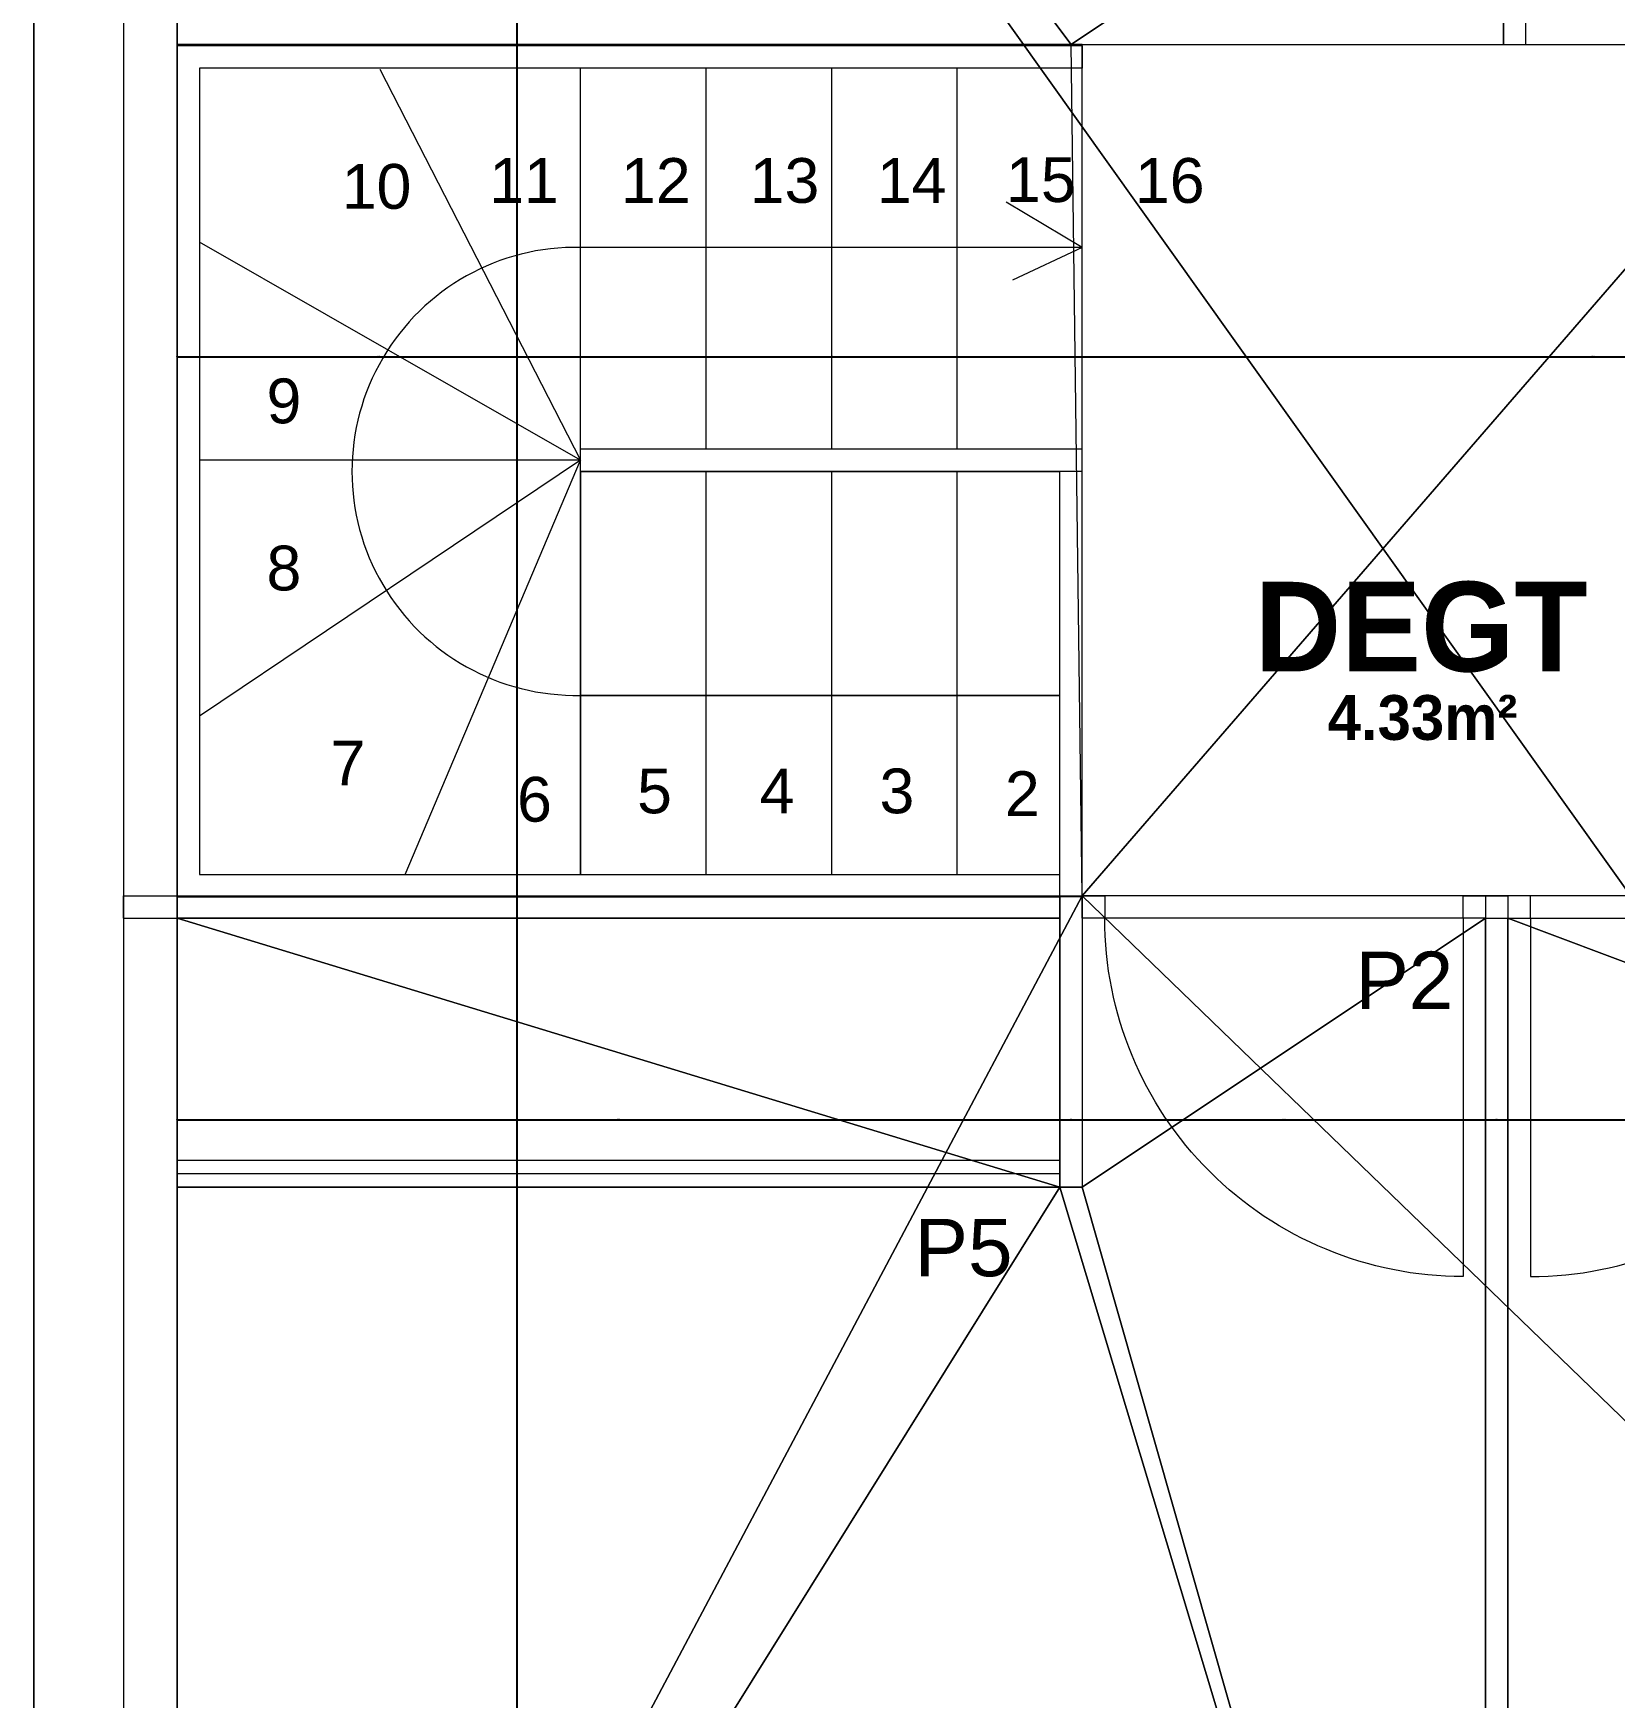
# Model space of a CAD drawing. Header units: metres. Extents: x -12536 to 12621, y -17191 to 9596.
# Drawn here: x -7889.1 to -7536.2, y -3125.3 to -2753.8 of the extents above; entities that cross this region are included whole.
import ezdxf
from ezdxf.enums import TextEntityAlignment as Align
from ezdxf.lldxf.tags import DXFTag

# ---------------------------------------------------------------- set-up
doc = ezdxf.new("R2010")
doc.units = ezdxf.units.M
doc.header["$MEASUREMENT"] = 0
doc.header["$PDMODE"] = 2
doc.header["$PDSIZE"] = 0.25
doc.layers.add('Calque commun', color=7, linetype='Continuous')
doc.layers.add('Textes', color=7, linetype='Continuous')
doc.styles.add('Arial', font='arial.ttf', dxfattribs={"height": 0.128})
doc.styles.add('Arial3', font='arial.ttf', dxfattribs={"height": 0.1})
doc.styles.add('Century Gothic', font='GOTHICB.TTF', dxfattribs={"height": 0.4})
doc.styles.add('Century Gothic2', font='GOTHICB.TTF', dxfattribs={"height": 0.313})
doc.styles.add('Century Gothic6', font='GOTHIC.TTF', dxfattribs={"height": 0.18})
tags = doc.linetypes.add('HIDDENX2', pattern=[0.75, 0.5, -0.25]).pattern_tags.tags
tags[6:7] = [DXFTag(74, 4), DXFTag(75, 0), DXFTag(340, '0'), DXFTag(46, 1.0), DXFTag(50, 0.0), DXFTag(44, 0.0), DXFTag(45, 0.0)]
tags[4:5] = [DXFTag(74, 4), DXFTag(75, 0), DXFTag(340, '0'), DXFTag(46, 1.0), DXFTag(50, 0.0), DXFTag(44, 0.0), DXFTag(45, 0.0)]
doc.dimstyles.new('DIM7', dxfattribs={"dimtxt": 0.18, "dimasz": 0.035, "dimexe": 0.05, "dimexo": 0, "dimgap": 0.05, "dimtad": 1, "dimzin": 1, "dimdsep": 46, "dimtxsty": 'Century Gothic6', "dimblk": 'ORIGIN', "dimcen": 0.09, "dimdle": 0.05, "dimadec": 0, "dimazin": 0, "dimtfac": 1, "dimtdec": 4, "dimtix": 1, "dimtofl": 0, "dimtmove": 0, "dimatfit": 3, "dimfxl": 0.05, "dimfxlon": 1, "dimfrac": 2, "dimtolj": 1, "dimtzin": 0, "dimarcsym": 2})

# ---------------------------------------------------------------- blocks, each defined once
blk = doc.blocks.new('Block35145')
at = {"layer": 'Calque commun', "color": 7, "linetype": 'Continuous', "lineweight": 20}
blk.add_line((14.234, -20.6106), (14.234, -29.6106), dxfattribs=at)
at = {"layer": 'Calque commun', "color": 7, "linetype": 'Continuous', "lineweight": 5}
for p, q in [((14.434, -20.8106), (14.434, -29.4107)), ((14.554, -20.9307), (14.554, -29.2906))]:
    blk.add_line(p, q, dxfattribs=at)
blk = doc.blocks.new('@PRES_1_$$_1-4')
at = {"layer": 'Calque commun', "color": 5, "linetype": 'Continuous', "lineweight": 5}
blk.add_line((0.05, 0.05), (0.05, 0.85), dxfattribs=at)
at = {"layer": 'Calque commun', "color": 5, "linetype": 'Continuous', "lineweight": 5, "flags": 128}
blk.add_lwpolyline([(0.05, 0.85, -0.414214), (0.85, 0.05)], format="xyb", dxfattribs=at)
at = {"layer": 'Calque commun', "color": 5, "linetype": 'Continuous', "lineweight": 5}
mesh = blk.add_polyface(dxfattribs=at)
corners = [(0, 0), (0, 0.05), (0.05, 0.05), (0.05, 0)]
mesh.append_faces([[corners[k] for k in face] for face in [(0, 1, 2, 3)]], dxfattribs={"color": 5})
mesh = blk.add_polyface(dxfattribs=at)
corners = [(0.85, 0), (0.85, 0.05), (0.9, 0.05), (0.9, 0)]
mesh.append_faces([[corners[k] for k in face] for face in [(0, 1, 2, 3)]], dxfattribs={"color": 5})
blk = doc.blocks.new('@PRES_1_$$_1-5')
at = {"layer": 'Calque commun', "color": 0, "linetype": 'Continuous', "lineweight": 5}
blk.add_line((0, 0), (0, 0.05), dxfattribs=at)
blk = doc.blocks.new('@PRES_1_$$_1-6')
at = {"layer": 'Calque commun', "color": 0, "linetype": 'Continuous', "lineweight": 5}
blk.add_line((0, 0), (0, 0.05), dxfattribs=at)
blk = doc.blocks.new('INTER_2D_COMB2')
at = {"layer": 'Calque commun', "color": 0, "linetype": 'ByBlock', "lineweight": -2}
blk.add_blockref('@PRES_1_$$_1-4', (0, 0), dxfattribs=at)
at = {"layer": 'Calque commun', "color": 15, "linetype": 'ByBlock', "lineweight": -2}
blk.add_blockref('@PRES_1_$$_1-5', (0, 0), dxfattribs=at)
at = {"layer": 'Calque commun', "color": 15, "linetype": 'ByBlock', "lineweight": -2, "extrusion": (0, 0, -1), "xscale": -1, "yscale": -1, "zscale": -1, "rotation": 180}
blk.add_blockref('@PRES_1_$$_1-6', (-0.9, 0), dxfattribs=at)
blk = doc.blocks.new('PLACED_COMB2')
at = {"layer": 'Calque commun', "color": 0, "linetype": 'ByBlock', "lineweight": -2}
blk.add_blockref('INTER_2D_COMB2', (0, 0), dxfattribs=at)
blk = doc.blocks.new('_ORIGIN')
at = {"color": 0, "linetype": 'ByBlock', "lineweight": -2}
blk.add_line((0, 0), (-1, 0), dxfattribs=at)
blk.add_circle((0, 0), 0.5, dxfattribs=at)
blk = doc.blocks.new('*D1505')
at = {"layer": 'Calque commun', "color": 0, "linetype": 'ByBlock', "lineweight": -2, "transparency": 16777216}
for p, q in [((-7781.13, -3011.35), (-7781.23, -3011.35)), ((-7781.18, -3011.35), (-7781.18, -3011.38)), ((-7781.18, -3327.31), (-7781.18, -3011.38)), ((-7781.13, -3327.34), (-7781.23, -3327.34))]:
    blk.add_line(p, q, dxfattribs=at)
at = {"layer": 'Calque commun', "color": 0, "linetype": 'Continuous', "lineweight": -2, "transparency": 16777216}
blk.add_line((-7781.18, -3011.31), (-7781.18, -3011.28), dxfattribs=at)
at = {"layer": 'Defpoints', "color": 0, "linetype": 'Continuous', "transparency": 16777216}
for p in [(-7781.18, -3011.35), (-7756.44, -3011.35), (-7756.44, -3327.34)]:
    blk.add_point(p, dxfattribs=at)
at = {"layer": 'Calque commun', "color": 0, "linetype": 'Continuous', "lineweight": -2, "transparency": 16777216, "xscale": 0.03500000014901161, "yscale": 0.03500000014901161, "zscale": 0.03500000014901161, "rotation": 270}
for p in [(-7781.18, -3011.35), (-7781.18, -3327.34)]:
    blk.add_blockref('_ORIGIN', p, dxfattribs=at)
at = {"layer": 'Calque commun', "color": 0, "linetype": 'Continuous', "lineweight": 5, "transparency": 16777216, "insert": (-7781.23, -3169.35), "char_height": 0.18, "attachment_point": 8, "rotation": 90, "line_spacing_factor": 0.773441, "style": 'Century Gothic6'}
blk.add_mtext('\\A1;316.00', dxfattribs=at)
blk = doc.blocks.new('*D1506')
at = {"layer": 'Calque commun', "color": 0, "linetype": 'ByBlock', "lineweight": -2, "transparency": 16777216}
for p, q in [((-7781.13, -2951.35), (-7781.23, -2951.35)), ((-7781.18, -2951.35), (-7781.18, -2951.38)), ((-7781.18, -3011.31), (-7781.18, -2951.38)), ((-7781.13, -3011.35), (-7781.23, -3011.35))]:
    blk.add_line(p, q, dxfattribs=at)
at = {"layer": 'Calque commun', "color": 0, "linetype": 'Continuous', "lineweight": -2, "transparency": 16777216}
blk.add_line((-7781.18, -2951.31), (-7781.18, -2951.28), dxfattribs=at)
at = {"layer": 'Defpoints', "color": 0, "linetype": 'Continuous', "transparency": 16777216}
for p in [(-7781.18, -2951.35), (-7756.44, -2951.35), (-7756.44, -3011.35)]:
    blk.add_point(p, dxfattribs=at)
at = {"layer": 'Calque commun', "color": 0, "linetype": 'Continuous', "lineweight": -2, "transparency": 16777216, "xscale": 0.03500000014901161, "yscale": 0.03500000014901161, "zscale": 0.03500000014901161, "rotation": 270}
for p in [(-7781.18, -2951.35), (-7781.18, -3011.35)]:
    blk.add_blockref('_ORIGIN', p, dxfattribs=at)
at = {"layer": 'Calque commun', "color": 0, "linetype": 'Continuous', "lineweight": 5, "transparency": 16777216, "insert": (-7781.23, -2981.35), "char_height": 0.18, "attachment_point": 8, "rotation": 90, "line_spacing_factor": 0.773441, "style": 'Century Gothic6'}
blk.add_mtext('\\A1;60.00', dxfattribs=at)
blk = doc.blocks.new('*D1507')
at = {"layer": 'Calque commun', "color": 0, "linetype": 'ByBlock', "lineweight": -2, "transparency": 16777216}
for p, q in [((-7781.13, -2946.35), (-7781.23, -2946.35)), ((-7781.18, -2946.35), (-7781.18, -2946.38)), ((-7781.18, -2951.31), (-7781.18, -2946.38)), ((-7781.13, -2951.35), (-7781.23, -2951.35))]:
    blk.add_line(p, q, dxfattribs=at)
at = {"layer": 'Calque commun', "color": 0, "linetype": 'Continuous', "lineweight": -2, "transparency": 16777216}
blk.add_line((-7781.18, -2946.31), (-7781.18, -2946.28), dxfattribs=at)
at = {"layer": 'Defpoints', "color": 0, "linetype": 'Continuous', "transparency": 16777216}
for p in [(-7781.18, -2946.35), (-7756.03, -2946.35), (-7756.44, -2951.35)]:
    blk.add_point(p, dxfattribs=at)
at = {"layer": 'Calque commun', "color": 0, "linetype": 'Continuous', "lineweight": -2, "transparency": 16777216, "xscale": 0.03500000014901161, "yscale": 0.03500000014901161, "zscale": 0.03500000014901161, "rotation": 270}
for p in [(-7781.18, -2946.35), (-7781.18, -2951.35)]:
    blk.add_blockref('_ORIGIN', p, dxfattribs=at)
at = {"layer": 'Calque commun', "color": 0, "linetype": 'Continuous', "lineweight": 5, "transparency": 16777216, "insert": (-7781.23, -2948.85), "char_height": 0.18, "attachment_point": 8, "rotation": 90, "line_spacing_factor": 0.773441, "style": 'Century Gothic6'}
blk.add_mtext('\\A1;5.00', dxfattribs=at)
blk = doc.blocks.new('*D1508')
at = {"layer": 'Calque commun', "color": 0, "linetype": 'ByBlock', "lineweight": -2, "transparency": 16777216}
for p, q in [((-7781.13, -2756.35), (-7781.23, -2756.35)), ((-7781.18, -2756.35), (-7781.18, -2756.38)), ((-7781.18, -2946.31), (-7781.18, -2756.38)), ((-7781.13, -2946.35), (-7781.23, -2946.35))]:
    blk.add_line(p, q, dxfattribs=at)
at = {"layer": 'Calque commun', "color": 0, "linetype": 'Continuous', "lineweight": -2, "transparency": 16777216}
blk.add_line((-7781.18, -2756.31), (-7781.18, -2756.28), dxfattribs=at)
at = {"layer": 'Defpoints', "color": 0, "linetype": 'Continuous', "transparency": 16777216}
for p in [(-7781.18, -2756.35), (-7757.28, -2756.35), (-7756.03, -2946.35)]:
    blk.add_point(p, dxfattribs=at)
at = {"layer": 'Calque commun', "color": 0, "linetype": 'Continuous', "lineweight": -2, "transparency": 16777216, "xscale": 0.03500000014901161, "yscale": 0.03500000014901161, "zscale": 0.03500000014901161, "rotation": 270}
for p in [(-7781.18, -2756.35), (-7781.18, -2946.35)]:
    blk.add_blockref('_ORIGIN', p, dxfattribs=at)
at = {"layer": 'Calque commun', "color": 0, "linetype": 'Continuous', "lineweight": 5, "transparency": 16777216, "insert": (-7781.23, -2851.35), "char_height": 0.18, "attachment_point": 8, "rotation": 90, "line_spacing_factor": 0.773441, "style": 'Century Gothic6'}
blk.add_mtext('\\A1;190.00', dxfattribs=at)
blk = doc.blocks.new('*D1509')
at = {"layer": 'Calque commun', "color": 0, "linetype": 'ByBlock', "lineweight": -2, "transparency": 16777216}
for p, q in [((-7781.13, -2751.35), (-7781.23, -2751.35)), ((-7781.18, -2751.35), (-7781.18, -2751.38)), ((-7781.18, -2756.31), (-7781.18, -2751.38)), ((-7781.13, -2756.35), (-7781.23, -2756.35))]:
    blk.add_line(p, q, dxfattribs=at)
at = {"layer": 'Calque commun', "color": 0, "linetype": 'Continuous', "lineweight": -2, "transparency": 16777216}
blk.add_line((-7781.18, -2751.31), (-7781.18, -2751.28), dxfattribs=at)
at = {"layer": 'Defpoints', "color": 0, "linetype": 'Continuous', "transparency": 16777216}
for p in [(-7781.18, -2751.35), (-7756.44, -2751.35), (-7757.28, -2756.35)]:
    blk.add_point(p, dxfattribs=at)
at = {"layer": 'Calque commun', "color": 0, "linetype": 'Continuous', "lineweight": -2, "transparency": 16777216, "xscale": 0.03500000014901161, "yscale": 0.03500000014901161, "zscale": 0.03500000014901161, "rotation": 270}
for p in [(-7781.18, -2751.35), (-7781.18, -2756.35)]:
    blk.add_blockref('_ORIGIN', p, dxfattribs=at)
at = {"layer": 'Calque commun', "color": 0, "linetype": 'Continuous', "lineweight": 5, "transparency": 16777216, "insert": (-7781.23, -2753.85), "char_height": 0.18, "attachment_point": 8, "rotation": 90, "line_spacing_factor": 0.773441, "style": 'Century Gothic6'}
blk.add_mtext('\\A1;5.00', dxfattribs=at)
blk = doc.blocks.new('*D1532')
at = {"layer": 'Calque commun', "color": 0, "linetype": 'ByBlock', "lineweight": -2, "transparency": 16777216}
for p, q in [((-7857.03, -2996.35), (-7857.03, -2996.3)), ((-7857, -2996.35), (-7660.07, -2996.35)), ((-7660.04, -2996.35), (-7660.07, -2996.35)), ((-7660.04, -2996.35), (-7660.04, -2996.3))]:
    blk.add_line(p, q, dxfattribs=at)
at = {"layer": 'Calque commun', "color": 0, "linetype": 'Continuous', "lineweight": -2, "transparency": 16777216}
blk.add_line((-7660, -2996.35), (-7659.97, -2996.35), dxfattribs=at)
at = {"layer": 'Defpoints', "color": 0, "linetype": 'Continuous', "transparency": 16777216}
for p in [(-7857.03, -2996.35), (-7660.04, -2996.35), (-7660.04, -2996.35)]:
    blk.add_point(p, dxfattribs=at)
at = {"layer": 'Calque commun', "color": 0, "linetype": 'Continuous', "lineweight": -2, "transparency": 16777216, "xscale": 0.03500000014901161, "yscale": 0.03500000014901161, "zscale": 0.03500000014901161, "rotation": 180}
for p in [(-7857.03, -2996.35), (-7660.04, -2996.35)]:
    blk.add_blockref('_ORIGIN', p, dxfattribs=at)
at = {"layer": 'Calque commun', "color": 0, "linetype": 'Continuous', "lineweight": 5, "transparency": 16777216, "insert": (-7758.53, -2996.3), "char_height": 0.18, "attachment_point": 8, "line_spacing_factor": 0.773441, "style": 'Century Gothic6'}
blk.add_mtext('\\A1;197.00', dxfattribs=at)
blk = doc.blocks.new('*D1533')
at = {"layer": 'Calque commun', "color": 0, "linetype": 'ByBlock', "lineweight": -2, "transparency": 16777216}
for p, q in [((-7660.04, -2996.35), (-7660.04, -2996.3)), ((-7660, -2996.35), (-7655.07, -2996.35)), ((-7655.03, -2996.35), (-7655.07, -2996.35)), ((-7655.03, -2996.35), (-7655.03, -2996.3))]:
    blk.add_line(p, q, dxfattribs=at)
at = {"layer": 'Calque commun', "color": 0, "linetype": 'Continuous', "lineweight": -2, "transparency": 16777216}
blk.add_line((-7655, -2996.35), (-7654.96, -2996.35), dxfattribs=at)
at = {"layer": 'Defpoints', "color": 0, "linetype": 'Continuous', "transparency": 16777216}
for p in [(-7660.04, -2996.35), (-7655.03, -2996.35), (-7655.03, -2996.35)]:
    blk.add_point(p, dxfattribs=at)
at = {"layer": 'Calque commun', "color": 0, "linetype": 'Continuous', "lineweight": -2, "transparency": 16777216, "xscale": 0.03500000014901161, "yscale": 0.03500000014901161, "zscale": 0.03500000014901161, "rotation": 180}
for p in [(-7660.04, -2996.35), (-7655.03, -2996.35)]:
    blk.add_blockref('_ORIGIN', p, dxfattribs=at)
at = {"layer": 'Calque commun', "color": 0, "linetype": 'Continuous', "lineweight": 5, "transparency": 16777216, "insert": (-7657.54, -2996.3), "char_height": 0.18, "attachment_point": 8, "line_spacing_factor": 0.773441, "style": 'Century Gothic6'}
blk.add_mtext('\\A1;5.00', dxfattribs=at)
blk = doc.blocks.new('*D1534')
at = {"layer": 'Calque commun', "color": 0, "linetype": 'ByBlock', "lineweight": -2, "transparency": 16777216}
for p, q in [((-7655.03, -2996.35), (-7655.03, -2996.3)), ((-7655, -2996.35), (-7565.07, -2996.35)), ((-7565.04, -2996.35), (-7565.07, -2996.35)), ((-7565.04, -2996.35), (-7565.04, -2996.3))]:
    blk.add_line(p, q, dxfattribs=at)
at = {"layer": 'Calque commun', "color": 0, "linetype": 'Continuous', "lineweight": -2, "transparency": 16777216}
blk.add_line((-7565, -2996.35), (-7564.97, -2996.35), dxfattribs=at)
at = {"layer": 'Defpoints', "color": 0, "linetype": 'Continuous', "transparency": 16777216}
for p in [(-7655.03, -2996.35), (-7565.04, -2996.35), (-7565.04, -2996.35)]:
    blk.add_point(p, dxfattribs=at)
at = {"layer": 'Calque commun', "color": 0, "linetype": 'Continuous', "lineweight": -2, "transparency": 16777216, "xscale": 0.03500000014901161, "yscale": 0.03500000014901161, "zscale": 0.03500000014901161, "rotation": 180}
for p in [(-7655.03, -2996.35), (-7565.04, -2996.35)]:
    blk.add_blockref('_ORIGIN', p, dxfattribs=at)
at = {"layer": 'Calque commun', "color": 0, "linetype": 'Continuous', "lineweight": 5, "transparency": 16777216, "insert": (-7610.04, -2996.3), "char_height": 0.18, "attachment_point": 8, "line_spacing_factor": 0.773441, "style": 'Century Gothic6'}
blk.add_mtext('\\A1;90.00', dxfattribs=at)
blk = doc.blocks.new('*D1535')
at = {"layer": 'Calque commun', "color": 0, "linetype": 'ByBlock', "lineweight": -2, "transparency": 16777216}
for p, q in [((-7565.04, -2996.35), (-7565.04, -2996.3)), ((-7565, -2996.35), (-7560.07, -2996.35)), ((-7560.04, -2996.35), (-7560.07, -2996.35)), ((-7560.04, -2996.35), (-7560.04, -2996.3))]:
    blk.add_line(p, q, dxfattribs=at)
at = {"layer": 'Calque commun', "color": 0, "linetype": 'Continuous', "lineweight": -2, "transparency": 16777216}
blk.add_line((-7560, -2996.35), (-7559.97, -2996.35), dxfattribs=at)
at = {"layer": 'Defpoints', "color": 0, "linetype": 'Continuous', "transparency": 16777216}
for p in [(-7565.04, -2996.35), (-7560.04, -2996.35), (-7560.04, -2996.35)]:
    blk.add_point(p, dxfattribs=at)
at = {"layer": 'Calque commun', "color": 0, "linetype": 'Continuous', "lineweight": -2, "transparency": 16777216, "xscale": 0.03500000014901161, "yscale": 0.03500000014901161, "zscale": 0.03500000014901161, "rotation": 180}
for p in [(-7565.04, -2996.35), (-7560.04, -2996.35)]:
    blk.add_blockref('_ORIGIN', p, dxfattribs=at)
at = {"layer": 'Calque commun', "color": 0, "linetype": 'Continuous', "lineweight": 5, "transparency": 16777216, "insert": (-7562.54, -2996.3), "char_height": 0.18, "attachment_point": 8, "line_spacing_factor": 0.773441, "style": 'Century Gothic6'}
blk.add_mtext('\\A1;5.00', dxfattribs=at)
blk = doc.blocks.new('*D1536')
at = {"layer": 'Calque commun', "color": 0, "linetype": 'ByBlock', "lineweight": -2, "transparency": 16777216}
for p, q in [((-7560.04, -2996.35), (-7560.04, -2996.3)), ((-7560, -2996.35), (-7427.07, -2996.35)), ((-7427.04, -2996.35), (-7427.07, -2996.35)), ((-7427.04, -2996.35), (-7427.04, -2996.3))]:
    blk.add_line(p, q, dxfattribs=at)
at = {"layer": 'Calque commun', "color": 0, "linetype": 'Continuous', "lineweight": -2, "transparency": 16777216}
blk.add_line((-7427, -2996.35), (-7426.97, -2996.35), dxfattribs=at)
at = {"layer": 'Defpoints', "color": 0, "linetype": 'Continuous', "transparency": 16777216}
for p in [(-7560.04, -2996.35), (-7427.04, -2996.35), (-7427.04, -2996.35)]:
    blk.add_point(p, dxfattribs=at)
at = {"layer": 'Calque commun', "color": 0, "linetype": 'Continuous', "lineweight": -2, "transparency": 16777216, "xscale": 0.03500000014901161, "yscale": 0.03500000014901161, "zscale": 0.03500000014901161, "rotation": 180}
for p in [(-7560.04, -2996.35), (-7427.04, -2996.35)]:
    blk.add_blockref('_ORIGIN', p, dxfattribs=at)
at = {"layer": 'Calque commun', "color": 0, "linetype": 'Continuous', "lineweight": 5, "transparency": 16777216, "insert": (-7493.54, -2996.3), "char_height": 0.18, "attachment_point": 8, "line_spacing_factor": 0.773441, "style": 'Century Gothic6'}
blk.add_mtext('\\A1;133.00', dxfattribs=at)
blk = doc.blocks.new('*D1826')
at = {"layer": 'Calque commun', "color": 0, "linetype": 'ByBlock', "lineweight": -2, "transparency": 16777216}
for p, q in [((-7857.03, -2826.04), (-7857.03, -2825.99)), ((-7857, -2826.04), (-7767.07, -2826.04)), ((-7767.03, -2826.04), (-7767.07, -2826.04)), ((-7767.03, -2826.04), (-7767.03, -2825.99))]:
    blk.add_line(p, q, dxfattribs=at)
at = {"layer": 'Calque commun', "color": 0, "linetype": 'Continuous', "lineweight": -2, "transparency": 16777216}
blk.add_line((-7767, -2826.04), (-7766.96, -2826.04), dxfattribs=at)
at = {"layer": 'Defpoints', "color": 0, "linetype": 'Continuous', "transparency": 16777216}
for p in [(-7857.03, -2826.04), (-7767.03, -2826.04), (-7767.03, -2826.04)]:
    blk.add_point(p, dxfattribs=at)
at = {"layer": 'Calque commun', "color": 0, "linetype": 'Continuous', "lineweight": -2, "transparency": 16777216, "xscale": 0.03500000014901161, "yscale": 0.03500000014901161, "zscale": 0.03500000014901161, "rotation": 180}
for p in [(-7857.03, -2826.04), (-7767.03, -2826.04)]:
    blk.add_blockref('_ORIGIN', p, dxfattribs=at)
at = {"layer": 'Calque commun', "color": 0, "linetype": 'Continuous', "lineweight": 5, "transparency": 16777216, "insert": (-7812.03, -2825.99), "char_height": 0.18, "attachment_point": 8, "line_spacing_factor": 0.773441, "style": 'Century Gothic6'}
blk.add_mtext('\\A1;90.00', dxfattribs=at)
blk = doc.blocks.new('*D1827')
at = {"layer": 'Calque commun', "color": 0, "linetype": 'ByBlock', "lineweight": -2, "transparency": 16777216}
for p, q in [((-7767.03, -2826.04), (-7767.03, -2825.99)), ((-7767, -2826.04), (-7655.07, -2826.04)), ((-7655.03, -2826.04), (-7655.07, -2826.04)), ((-7655.03, -2826.04), (-7655.03, -2825.99))]:
    blk.add_line(p, q, dxfattribs=at)
at = {"layer": 'Calque commun', "color": 0, "linetype": 'Continuous', "lineweight": -2, "transparency": 16777216}
blk.add_line((-7655, -2826.04), (-7654.96, -2826.04), dxfattribs=at)
at = {"layer": 'Defpoints', "color": 0, "linetype": 'Continuous', "transparency": 16777216}
for p in [(-7767.03, -2826.04), (-7655.03, -2826.04), (-7655.03, -2826.04)]:
    blk.add_point(p, dxfattribs=at)
at = {"layer": 'Calque commun', "color": 0, "linetype": 'Continuous', "lineweight": -2, "transparency": 16777216, "xscale": 0.03500000014901161, "yscale": 0.03500000014901161, "zscale": 0.03500000014901161, "rotation": 180}
for p in [(-7767.03, -2826.04), (-7655.03, -2826.04)]:
    blk.add_blockref('_ORIGIN', p, dxfattribs=at)
at = {"layer": 'Calque commun', "color": 0, "linetype": 'Continuous', "lineweight": 5, "transparency": 16777216, "insert": (-7711.03, -2825.99), "char_height": 0.18, "attachment_point": 8, "line_spacing_factor": 0.773441, "style": 'Century Gothic6'}
blk.add_mtext('\\A1;112.00', dxfattribs=at)
blk = doc.blocks.new('*D1828')
at = {"layer": 'Calque commun', "color": 0, "linetype": 'ByBlock', "lineweight": -2, "transparency": 16777216}
for p, q in [((-7655.03, -2826.04), (-7655.03, -2825.99)), ((-7655, -2826.04), (-7427.07, -2826.04)), ((-7427.04, -2826.04), (-7427.07, -2826.04)), ((-7427.04, -2826.04), (-7427.04, -2825.99))]:
    blk.add_line(p, q, dxfattribs=at)
at = {"layer": 'Calque commun', "color": 0, "linetype": 'Continuous', "lineweight": -2, "transparency": 16777216}
blk.add_line((-7427, -2826.04), (-7426.97, -2826.04), dxfattribs=at)
at = {"layer": 'Defpoints', "color": 0, "linetype": 'Continuous', "transparency": 16777216}
for p in [(-7655.03, -2826.04), (-7427.04, -2826.04), (-7427.04, -2826.04)]:
    blk.add_point(p, dxfattribs=at)
at = {"layer": 'Calque commun', "color": 0, "linetype": 'Continuous', "lineweight": -2, "transparency": 16777216, "xscale": 0.03500000014901161, "yscale": 0.03500000014901161, "zscale": 0.03500000014901161, "rotation": 180}
for p in [(-7655.03, -2826.04), (-7427.04, -2826.04)]:
    blk.add_blockref('_ORIGIN', p, dxfattribs=at)
at = {"layer": 'Calque commun', "color": 0, "linetype": 'Continuous', "lineweight": 5, "transparency": 16777216, "insert": (-7541.04, -2825.99), "char_height": 0.18, "attachment_point": 8, "line_spacing_factor": 0.773441, "style": 'Century Gothic6'}
blk.add_mtext('\\A1;228.00', dxfattribs=at)

msp = doc.modelspace()

# ---------------------------------------------------------------- linework, layer by layer
at = {"layer": 'Calque commun', "color": 12, "linetype": 'Continuous', "lineweight": 20}
for p, q in [((-7889.033, -3155.806), (-7889.033, -2459.344)), ((-7889.033, -2459.344), (-7889.033, -3155.806))]:
    msp.add_line(p, q, dxfattribs=at)
at = {"layer": 'Calque commun', "color": 16, "linetype": 'Continuous', "lineweight": 20}
for p, q in [((-7857.023, -2756.605), (-7857.045, -2746.605)), ((-7857.023, -2756.605), (-7822.035, -2756.532)), ((-7822.035, -2756.532), (-7822.035, -2756.346))]:
    msp.add_line(p, q, dxfattribs=at)
at = {"layer": 'Calque commun', "color": 7, "linetype": 'Continuous', "lineweight": 5}
for p, q in [((-7655.034, -2756.605), (-7857.023, -2756.605)), ((-7655.034, -2756.605), (-7857.023, -2756.605)), ((-7857.023, -2756.605), (-7857.023, -2946.605)), ((-7655.033, -2756.346), (-7688.035, -2756.346)), ((-7660.034, -2756.346), (-7655.033, -2756.346)), ((-7655.034, -2756.605), (-7655.034, -2761.605)), ((-7655.034, -2761.605), (-7852.022, -2761.605)), ((-7852.022, -2761.605), (-7852.022, -2941.606)), ((-7811.78, -2761.865), (-7767.033, -2849.104)), ((-7767.033, -2851.604), (-7767.033, -2761.605)), ((-7739.033, -2761.605), (-7739.033, -2846.604)), ((-7711.034, -2761.605), (-7711.034, -2846.604)), ((-7683.034, -2761.605), (-7683.034, -2846.604)), ((-7655.1, -2801.638), (-7672.054, -2791.485)), ((-7767.033, -2849.104), (-7852.023, -2800.429)), ((-7655.034, -2801.638), (-7767.033, -2801.605)), ((-7655.1, -2801.638), (-7670.607, -2808.95)), ((-7767.033, -2849.104), (-7852.023, -2906.28)), ((-7767.033, -2849.104), (-7852.023, -2849.104)), ((-7806.173, -2941.605), (-7767.033, -2849.104)), ((-7767.033, -2851.604), (-7767.033, -2846.604)), ((-7767.033, -2846.604), (-7655.034, -2846.604)), ((-7767.033, -2846.604), (-7655.037, -2846.604)), ((-7767.033, -2851.604), (-7767.033, -2846.604)), ((-7655.037, -2946.606), (-7655.037, -2846.604)), ((-7767.033, -2851.604), (-7767.033, -2941.605)), ((-7767.033, -2941.605), (-7767.033, -2851.604)), ((-7767.033, -2851.604), (-7767.033, -2941.605)), ((-7655.035, -2851.604), (-7767.033, -2851.604)), ((-7655.034, -2851.604), (-7767.033, -2851.604)), ((-7767.033, -2851.604), (-7660.037, -2851.604)), ((-7739.033, -2851.604), (-7739.033, -2941.605)), ((-7711.034, -2851.604), (-7711.034, -2941.605)), ((-7683.034, -2851.604), (-7683.034, -2941.605)), ((-7660.037, -2946.606), (-7660.037, -2851.604)), ((-7660.037, -2901.604), (-7767.033, -2901.604)), ((-7660.037, -2901.605), (-7767.033, -2901.606)), ((-7852.022, -2941.606), (-7660.037, -2941.606)), ((-7660.037, -2946.605), (-7660.037, -2941.606)), ((-7857.023, -2946.605), (-7660.037, -2946.605)), ((-7660.037, -2946.347), (-7655.036, -2946.347)), ((-7655.037, -2946.606), (-7660.037, -2946.606)), ((-7857.034, -3005.348), (-7660.037, -3005.348)), ((-7857.034, -3011.348), (-7857.034, -3005.348)), ((-7660.037, -3011.348), (-7660.037, -3005.348)), ((-7857.034, -3008.348), (-7660.037, -3008.348)), ((-7857.034, -3011.348), (-7660.037, -3011.348))]:
    msp.add_line(p, q, dxfattribs=at)
at = {"layer": 'Calque commun', "color": 15, "linetype": 'Continuous', "lineweight": 20}
for p, q in [((-7822.035, -2756.346), (-7561.037, -2756.346)), ((-7869.033, -2946.347), (-7660.037, -2946.347)), ((-7869.033, -2951.347), (-7869.033, -2946.347)), ((-7660.037, -2951.347), (-7660.037, -2946.347)), ((-7660.037, -2946.347), (-7660.034, -3011.348)), ((-7660.037, -2946.347), (-7655.036, -2946.347)), ((-7565.036, -2946.347), (-7560.037, -2946.347)), ((-7869.033, -2951.347), (-7660.037, -2951.347)), ((-7655.036, -2951.347), (-7655.033, -3011.348)), ((-7565.037, -2951.347), (-7565.034, -3327.344)), ((-7565.036, -2951.347), (-7560.037, -2951.347)), ((-7560.037, -2951.347), (-7560.034, -3327.344)), ((-7660.034, -3011.348), (-7655.033, -3011.348))]:
    msp.add_line(p, q, dxfattribs=at)
at = {"layer": 'Calque commun', "color": 7, "linetype": 'HIDDENX2', "lineweight": 5}
msp.add_line((-7767.033, -2901.606), (-7660.037, -2901.604), dxfattribs=at)
at = {"layer": 'Calque commun', "color": 7, "linetype": 'Continuous', "lineweight": 20}
msp.add_line((-7889.033, -3359.344), (-7889.033, -3045.806), dxfattribs=at)
at = {"layer": 'Calque commun', "color": 7, "linetype": 'Continuous', "lineweight": 5, "flags": 128}
msp.add_lwpolyline([(-7767.034, -2801.605, 1.0198989), (-7767.034, -2901.605)], format="xyb", dxfattribs=at)
at = {"layer": 'Calque commun', "color": 12, "linetype": 'Continuous', "lineweight": 20}
for points in [[(-7579.035, -2459.344, 0), (-7579.035, -2479.344, 0), (-7869.035, -2479.344, 0), (-7869.035, -2864.399, 0), (-7869.035, -2864.399, 0)], [(-7869.035, -2864.399, 0), (-7869.035, -2864.399, 0), (-7869.035, -3339.345, 0), (-7779.03, -3339.345, 0), (-7779.03, -3339.345, 0)]]:
    msp.add_polyline3d(points, dxfattribs=at)

# ---------------------------------------------------------------- block references
at = {"layer": 'Calque commun', "color": 0, "linetype": 'ByBlock', "lineweight": -2}
for name, p, xscale, yscale, zscale in [('Block35145', (-9312.433, -398.28), 100, 100, 100), ('PLACED_COMB2', (-7565.036, -2946.347), -100, -100, -100)]:
    msp.add_blockref(name, p, dxfattribs=dict(at, xscale=xscale, yscale=yscale, zscale=zscale))
at = {"layer": 'Calque commun', "color": 0, "linetype": 'ByBlock', "lineweight": -2, "extrusion": (0, 0, -1), "xscale": 100, "yscale": 100, "zscale": 100}
msp.add_blockref('PLACED_COMB2', (7471.037, -2756.346), dxfattribs=at)
at = {"layer": 'Calque commun', "color": 0, "linetype": 'ByBlock', "lineweight": -2, "extrusion": (0, 0, -1), "xscale": 100, "yscale": 100, "zscale": 100, "rotation": 180}
msp.add_blockref('PLACED_COMB2', (7560.037, -2946.347), dxfattribs=at)

# ---------------------------------------------------------------- texts
at = {"layer": 'Calque commun', "color": 5, "linetype": 'ByBlock', "lineweight": -2, "style": 'Arial3'}
for s, p in [('11', (-7787.403, -2791.673)), ('12', (-7757.975, -2791.673)), ('13', (-7729.258, -2791.673)), ('14', (-7700.89, -2791.673)), ('15', (-7672.054, -2791.485)), ('16', (-7643.28, -2791.673)), ('10', (-7820.309, -2792.993)), ('9', (-7837.099, -2840.875)), ('8', (-7837.099, -2878.186)), ('7', (-7822.797, -2921.715)), ('6', (-7781.175, -2929.799)), ('5', (-7754.394, -2927.933)), ('4', (-7727.033, -2927.933)), ('3', (-7700.293, -2927.933)), ('2', (-7672.31, -2928.555))]:
    msp.add_text(s, height=10, dxfattribs=at).set_placement(p)
at = {"layer": 'Textes', "color": 5, "linetype": 'ByBlock', "lineweight": -2, "style": 'Century Gothic'}
msp.add_text('DEGT', height=20, dxfattribs=at).set_placement((-7542.285, -2876.257), align=Align.TOP_RIGHT)
at = {"layer": 'Textes', "color": 9, "linetype": 'ByBlock', "lineweight": -2, "style": 'Century Gothic2'}
msp.add_text('4.33m²', height=10, dxfattribs=at).set_placement((-7557.92, -2901.536), align=Align.TOP_RIGHT)
at = {"layer": 'Textes', "color": 5, "linetype": 'ByBlock', "lineweight": -2, "style": 'Arial'}
for s, p in [('P2', (-7594.101, -2971.615)), ('P5', (-7692.471, -3031.271))]:
    msp.add_text(s, height=12.8, dxfattribs=at).set_placement(p)

# ---------------------------------------------------------------- dimensions: what is measured, and where the dimension line sits
at = {"layer": 'Calque commun', "color": 5, "linetype": 'Continuous', "lineweight": 5}
for base, p1, p2, picture, middle in [((-7781.175, -2751.346), (-7757.284, -2756.346), (-7756.437, -2751.346), '*D1509', (-7781.32, -2753.846)), ((-7781.175, -2756.346), (-7756.034, -2946.347), (-7757.284, -2756.346), '*D1508', (-7781.32, -2851.346)), ((-7781.175, -2946.347), (-7756.437, -2951.347), (-7756.034, -2946.347), '*D1507', (-7781.32, -2948.847))]:
    dim = msp.add_linear_dim(base=base, p1=p1, p2=p2, angle=90, dimstyle='DIM7', dxfattribs=at)
    dim.commit()
    dim.dimension.update_dxf_attribs({"geometry": picture, "text_midpoint": middle})
for p1, p2, distance, picture, middle in [((-7857.034, -2826.039), (-7767.033, -2826.039), 0, '*D1826', (-7812.034, -2825.895)), ((-7767.033, -2826.039), (-7655.035, -2826.039), 0, '*D1827', (-7711.034, -2825.895)), ((-7655.035, -2826.039), (-7427.037, -2826.039), 0, '*D1828', (-7541.036, -2825.895)), ((-7756.437, -3011.348), (-7756.437, -2951.347), 24.738, '*D1506', (-7781.32, -2981.347)), ((-7857.033, -2996.346), (-7660.037, -2996.346), 0, '*D1532', (-7758.535, -2996.202)), ((-7660.037, -2996.346), (-7655.034, -2996.346), 0, '*D1533', (-7657.535, -2996.202)), ((-7655.034, -2996.346), (-7565.037, -2996.346), 0, '*D1534', (-7610.035, -2996.202)), ((-7565.037, -2996.346), (-7560.036, -2996.346), 0, '*D1535', (-7562.537, -2996.202)), ((-7560.036, -2996.346), (-7427.037, -2996.346), 0, '*D1536', (-7493.537, -2996.202)), ((-7756.437, -3327.344), (-7756.437, -3011.348), 24.738, '*D1505', (-7781.32, -3169.346))]:
    dim = msp.add_aligned_dim(p1=p1, p2=p2, distance=distance, dimstyle='DIM7', dxfattribs=at)
    dim.commit()
    dim.dimension.update_dxf_attribs({"geometry": picture, "text_midpoint": middle})

# ---------------------------------------------------------------- meshes
at = {"layer": 'Calque commun', "color": 7, "linetype": 'Continuous', "lineweight": 5}
mesh = msp.add_polyface(dxfattribs=at)
corners = [(-6352.223, -1261.028), (-12352.223, -1261.028), (-12352.223, -5461.028), (-6352.223, -5461.028)]
mesh.append_faces([[corners[k] for k in face] for face in [(0, 1, 2, 3)]], dxfattribs={"color": 7})
at = {"layer": 'Calque commun', "color": 9, "linetype": 'Continuous', "lineweight": 20}
mesh = msp.add_polyface(dxfattribs=at)
corners = [(-7857.034, -3327.344), (-7857.034, -2491.345), (-7261.036, -3327.344), (-7863.033, -2491.345), (-7261.036, -2491.345)]
mesh.append_faces([[corners[k] for k in face] for face in [(1, 4, 2)]], dxfattribs={"vtx0": -1, "vtx2": -1, "color": 9})
mesh.append_faces([[corners[k] for k in face] for face in [(0, 1, 2)]], dxfattribs={"vtx1": -1, "color": 9})
mesh.append_faces([[corners[k] for k in face] for face in [(1, 3, 4)]], dxfattribs={"vtx2": -1, "color": 9})
at = {"layer": 'Calque commun', "color": 9, "linetype": 'Continuous', "lineweight": 5}
mesh = msp.add_polyface(dxfattribs=at)
corners = [(-7857.032, -2491.345), (-7261.036, -2491.345), (-7657.534, -2756.346), (-7655.036, -2946.347), (-7261.036, -3327.344), (-7857.034, -2756.346), (-7857.034, -3327.344), (-7857.032, -2946.347)]
mesh.append_faces([[corners[k] for k in face] for face in [(0, 2, 5), (3, 6, 7)]], dxfattribs={"vtx0": -1, "color": 9})
mesh.append_faces([[corners[k] for k in face] for face in [(3, 1, 4), (3, 4, 6)]], dxfattribs={"vtx0": -1, "vtx2": -1, "color": 9})
mesh.append_faces([[corners[k] for k in face] for face in [(0, 1, 2), (3, 2, 1)]], dxfattribs={"vtx1": -1, "vtx2": -1, "color": 9})
mesh = msp.add_polyface(dxfattribs=at)
corners = [(-7655.036, -2946.347), (-7655.033, -2756.346), (-7427.037, -2756.346), (-7427.037, -2946.347)]
mesh.append_faces([[corners[k] for k in face] for face in [(0, 1, 2, 3)]], dxfattribs={"color": 9})
mesh = msp.add_polyface(dxfattribs=at)
corners = [(-7857.034, -3011.348), (-7660.037, -3011.348), (-7857.034, -2951.347), (-7565.034, -3327.344), (-7655.033, -3011.348), (-7857.034, -3327.344), (-7660.037, -2951.347), (-7565.037, -2951.347), (-7655.036, -2951.347)]
mesh.append_faces([[corners[k] for k in face] for face in [(0, 1, 2), (3, 1, 5)]], dxfattribs={"vtx0": -1, "vtx1": -1, "color": 9})
mesh.append_faces([[corners[k] for k in face] for face in [(3, 4, 1)]], dxfattribs={"vtx0": -1, "vtx2": -1, "color": 9})
mesh.append_faces([[corners[k] for k in face] for face in [(8, 4, 7)]], dxfattribs={"vtx1": -1, "color": 9})
mesh.append_faces([[corners[k] for k in face] for face in [(0, 5, 1), (3, 7, 4)]], dxfattribs={"vtx1": -1, "vtx2": -1, "color": 9})
mesh.append_faces([[corners[k] for k in face] for face in [(1, 6, 2)]], dxfattribs={"vtx2": -1, "color": 9})
mesh = msp.add_polyface(dxfattribs=at)
corners = [(-7427.037, -3001.347), (-7560.034, -3327.344), (-7560.037, -2951.347), (-7427.04, -2951.347), (-7261.036, -3327.344), (-7261.036, -3001.347)]
mesh.append_faces([[corners[k] for k in face] for face in [(0, 2, 3)]], dxfattribs={"vtx0": -1, "color": 9})
mesh.append_faces([[corners[k] for k in face] for face in [(0, 1, 2), (0, 4, 1)]], dxfattribs={"vtx0": -1, "vtx2": -1, "color": 9})
mesh.append_faces([[corners[k] for k in face] for face in [(0, 5, 4)]], dxfattribs={"vtx2": -1, "color": 9})

doc.saveas('drawing.dxf')
